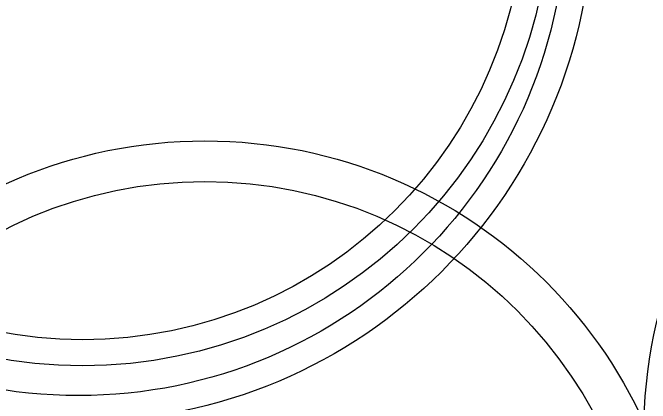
# Model space of a CAD drawing. Header units: metres. Extents: x -325 to 301, y -147 to 149.
# Drawn here: x 33.717 to 36.089, y 75.809 to 77.264 of the extents above; entities that cross this region are included whole.
import ezdxf

# ---------------------------------------------------------------- set-up
doc = ezdxf.new("R2010")
doc.units = ezdxf.units.M
doc.layers.add('-AUX-QAD', color=5, linetype='Continuous', plot=False)
doc.layers.add('-AUX_MON', color=3, linetype='Continuous', plot=False)

msp = doc.modelspace()

# ---------------------------------------------------------------- linework, layer by layer
at = {"layer": '-AUX-QAD'}
for radius in [1.912185458046741, 1.814980360229924]:
    msp.add_circle((33.96108360244318, 77.65234976931295), radius, dxfattribs=at)
at = {"layer": '-AUX_MON'}
for centre, radius in [((33.97634385299671, 77.69004000824697), 1.741492903079944), ((33.97634385299671, 77.69004000824697), 1.644287805263133), ((37.90158993864181, 75.69352162054302), 1.836213333751878), ((34.43200159453079, 74.99099213381743), 1.795796165688976), ((34.43200159453079, 74.99099213381743), 1.644287805263133)]:
    msp.add_circle(centre, radius, dxfattribs=at)

doc.saveas('drawing.dxf')
